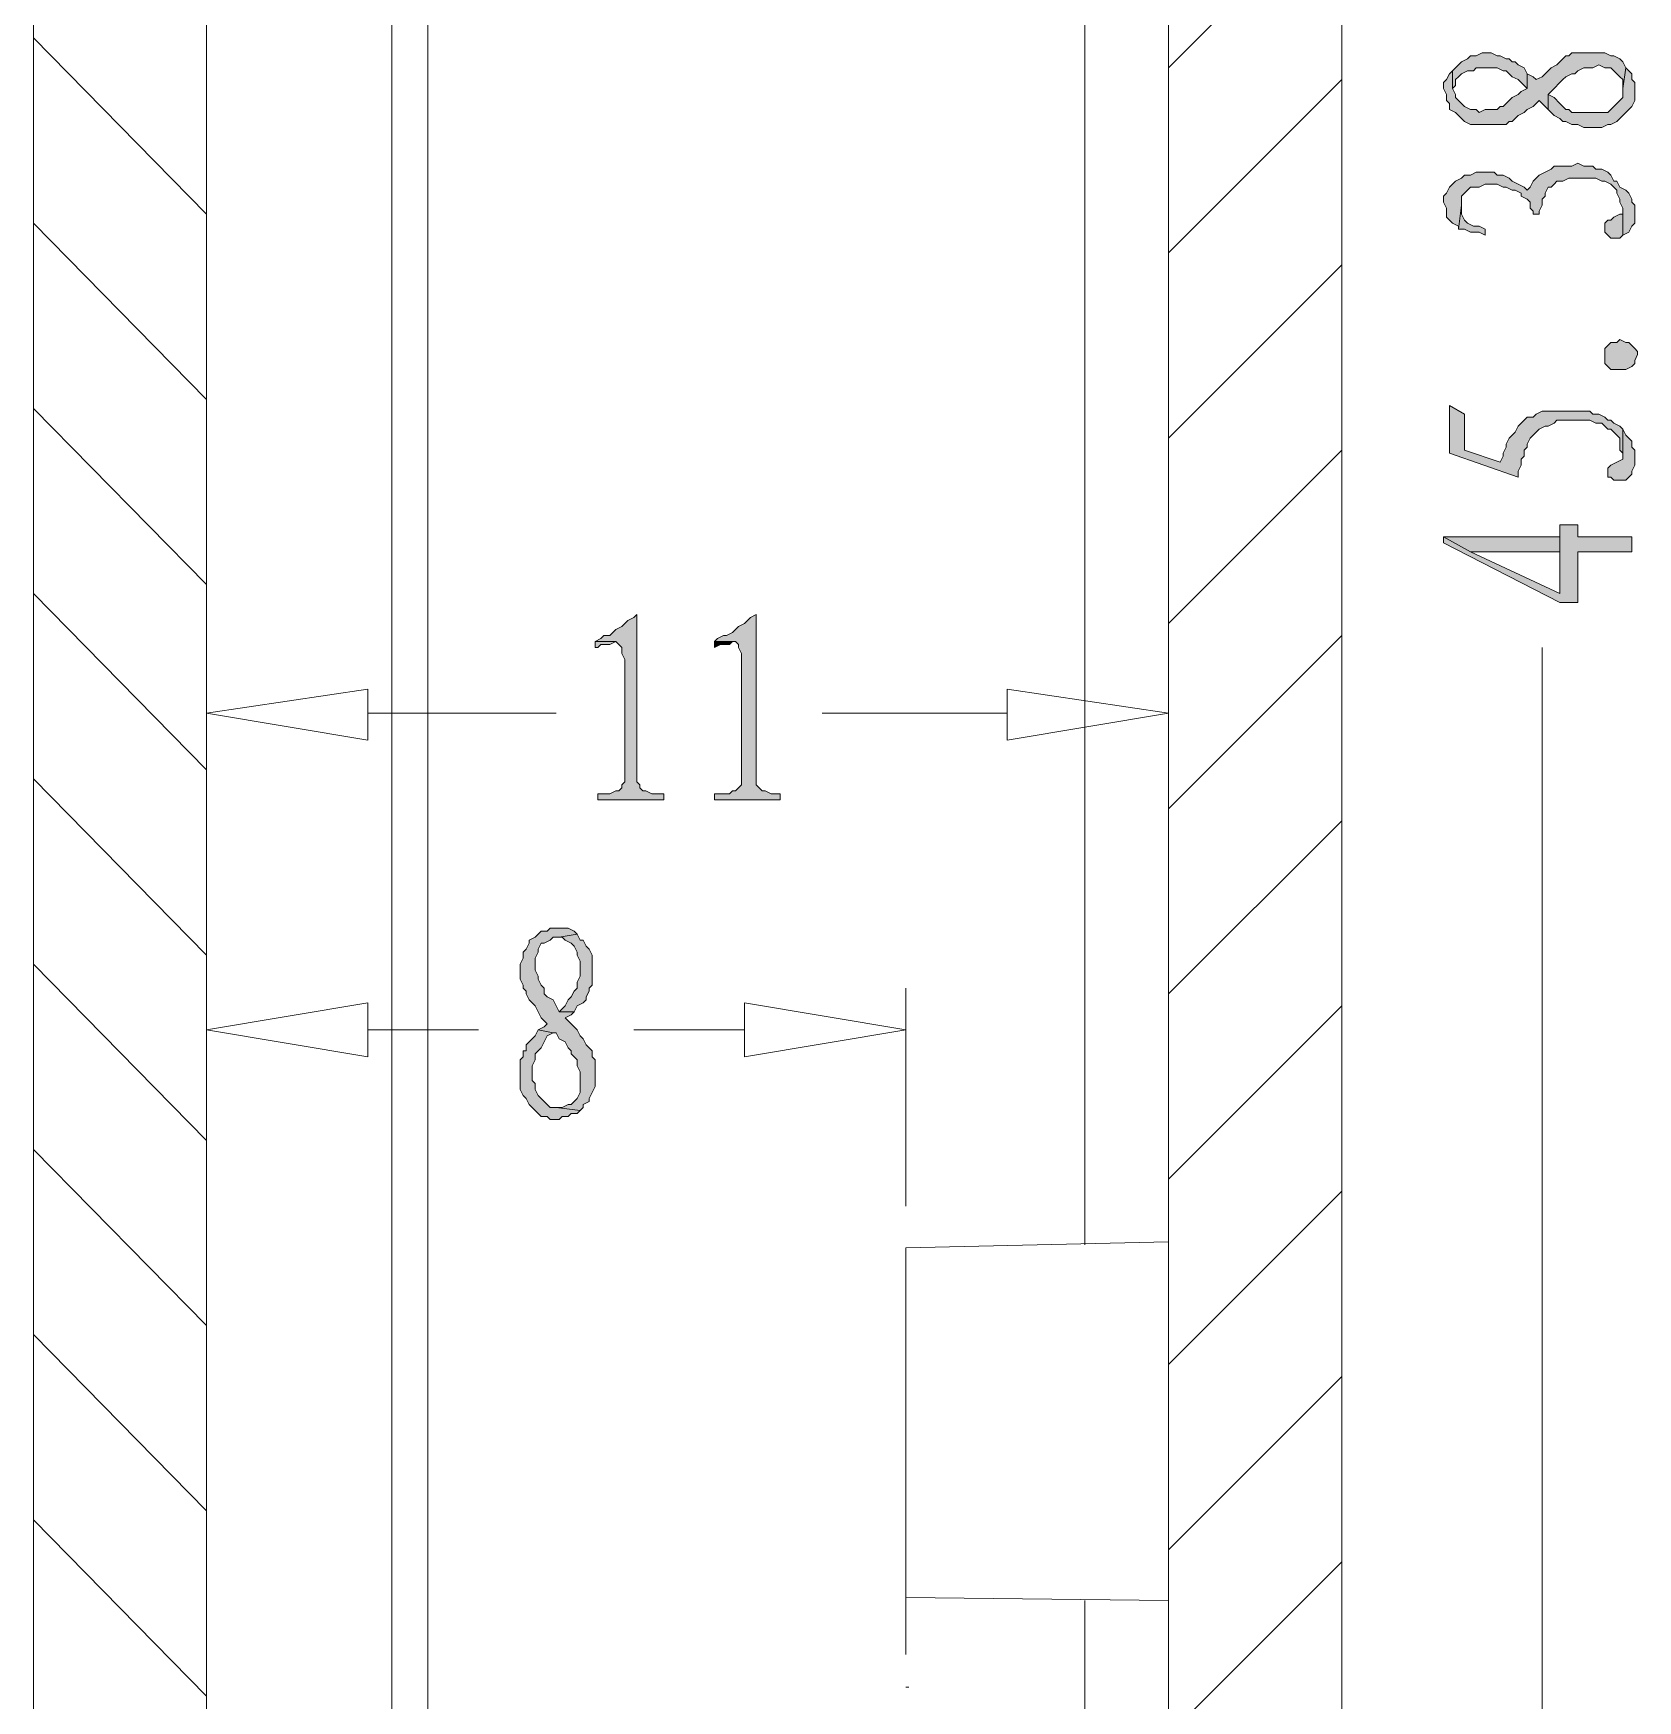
# Model space of a CAD drawing. Header units: millimetres. Extents: x 7 to 289, y 10 to 206.
# Drawn here: x 24.25 to 46.98, y 124.77 to 148.39 of the extents above; entities that cross this region are included whole.
import ezdxf

# ---------------------------------------------------------------- set-up
doc = ezdxf.new("R2010")
doc.units = ezdxf.units.MM

msp = doc.modelspace()

# ---------------------------------------------------------------- hatches: boundary and pattern name
at = {"true_color": 0xdda500}
h = msp.add_hatch(color=42, dxfattribs=at)
h.dxf.hatch_style = 2
h.paths.add_polyline_path([(44.230572, 147.608219), (44.272906, 147.523553), (44.272906, 147.481219), (44.272906, 147.438886), (44.315239, 147.396553), (44.315239, 147.311886), (44.399906, 147.269553), (44.442239, 147.227219), (44.484572, 147.184886), (44.526906, 147.142553), (44.611572, 147.100219), (44.653906, 147.100219), (44.738572, 147.100219), (44.823239, 147.100219), (44.865572, 147.100219), (44.950239, 147.100219), (45.034906, 147.100219), (45.119572, 147.100219), (45.161906, 147.142553), (45.204239, 147.142553), (45.246572, 147.184886), (45.288906, 147.227219), (45.373572, 147.269553), (45.415906, 147.311886), (45.500572, 147.354219), (45.585239, 147.438886), (45.627572, 147.396553), (45.712239, 147.311886), (45.712239, 147.523553), (45.754572, 147.565886), (45.796906, 147.608219), (45.881572, 147.692886), (45.923906, 147.735219), (45.966239, 147.777553), (46.050906, 147.819886), (46.093239, 147.819886), (46.135572, 147.862219), (46.220239, 147.904553), (46.262572, 147.904553), (46.347239, 147.904553), (46.431906, 147.946886), (46.516572, 147.904553), (46.601239, 147.904553), (46.643572, 147.862219), (46.685906, 147.819886), (46.728239, 147.777553), (46.770572, 147.735219), (46.770572, 147.650553), (46.770572, 147.608219), (46.812906, 147.904553), (46.770572, 147.989219), (46.728239, 148.031553), (46.643572, 148.073886), (46.601239, 148.073886), (46.516572, 148.116219), (46.431906, 148.116219), (46.347239, 148.116219), (46.304906, 148.116219), (46.220239, 148.116219), (46.135572, 148.116219), (46.050906, 148.116219), (46.008572, 148.073886), (45.966239, 148.073886), (45.923906, 148.031553), (45.881572, 147.989219), (45.839239, 147.946886), (45.754572, 147.904553), (45.712239, 147.862219), (45.627572, 147.777553), (45.542906, 147.735219), (45.500572, 147.777553), (45.415906, 147.819886), (45.415906, 147.608219), (45.331239, 147.565886), (45.288906, 147.523553), (45.204239, 147.481219), (45.161906, 147.438886), (45.119572, 147.396553), (45.077239, 147.354219), (45.034906, 147.354219), (44.992572, 147.311886), (44.907906, 147.311886), (44.823239, 147.311886), (44.738572, 147.269553), (44.696239, 147.311886), (44.611572, 147.311886), (44.526906, 147.354219), (44.484572, 147.396553), (44.442239, 147.438886), (44.399906, 147.481219), (44.399906, 147.523553), (44.357572, 147.608219), (44.357572, 147.862219), (44.315239, 147.819886), (44.272906, 147.735219), (44.230572, 147.692886)])
h = msp.add_hatch(color=42, dxfattribs=at)
h.dxf.hatch_style = 2
h.paths.add_polyline_path([(44.357572, 147.862219), (44.357572, 147.608219), (44.399906, 147.650553), (44.399906, 147.735219), (44.442239, 147.777553), (44.484572, 147.819886), (44.569239, 147.862219), (44.653906, 147.862219), (44.696239, 147.904553), (44.780906, 147.904553), (44.823239, 147.904553), (44.907906, 147.904553), (44.992572, 147.904553), (45.077239, 147.862219), (45.119572, 147.862219), (45.161906, 147.819886), (45.204239, 147.777553), (45.288906, 147.735219), (45.331239, 147.692886), (45.415906, 147.608219), (45.415906, 147.819886), (45.373572, 147.904553), (45.288906, 147.946886), (45.246572, 147.989219), (45.204239, 147.989219), (45.161906, 148.031553), (45.119572, 148.031553), (45.034906, 148.073886), (44.992572, 148.073886), (44.907906, 148.116219), (44.823239, 148.116219), (44.780906, 148.116219), (44.696239, 148.073886), (44.611572, 148.073886), (44.569239, 148.031553), (44.484572, 147.989219), (44.442239, 147.946886), (44.399906, 147.904553)])
h = msp.add_hatch(color=42, dxfattribs=at)
h.dxf.hatch_style = 2
h.paths.add_polyline_path([(45.712239, 147.311886), (45.754572, 147.269553), (45.796906, 147.227219), (45.881572, 147.184886), (45.923906, 147.142553), (45.966239, 147.142553), (46.050906, 147.100219), (46.135572, 147.100219), (46.220239, 147.057886), (46.262572, 147.057886), (46.347239, 147.057886), (46.389572, 147.057886), (46.474239, 147.057886), (46.558906, 147.100219), (46.601239, 147.100219), (46.685906, 147.142553), (46.728239, 147.184886), (46.770572, 147.227219), (46.812906, 147.269553), (46.855239, 147.311886), (46.897572, 147.354219), (46.939906, 147.438886), (46.939906, 147.481219), (46.939906, 147.565886), (46.939906, 147.608219), (46.939906, 147.692886), (46.897572, 147.735219), (46.897572, 147.819886), (46.855239, 147.862219), (46.812906, 147.904553), (46.770572, 147.608219), (46.770572, 147.565886), (46.770572, 147.481219), (46.728239, 147.438886), (46.685906, 147.396553), (46.643572, 147.354219), (46.601239, 147.311886), (46.558906, 147.269553), (46.474239, 147.269553), (46.389572, 147.269553), (46.304906, 147.269553), (46.262572, 147.269553), (46.177906, 147.269553), (46.093239, 147.269553), (46.050906, 147.269553), (46.008572, 147.311886), (45.966239, 147.311886), (45.923906, 147.354219), (45.881572, 147.396553), (45.796906, 147.481219), (45.712239, 147.523553)])
h = msp.add_hatch(color=42, dxfattribs=at)
h.dxf.hatch_style = 2
h.paths.add_polyline_path([(44.230572, 145.999553), (44.272906, 145.914886), (44.272906, 145.872553), (44.272906, 145.787886), (44.315239, 145.745553), (44.357572, 145.703219), (44.442239, 145.660886), (44.442239, 145.618553), (44.484572, 145.957219), (44.484572, 145.999553), (44.484572, 146.084219), (44.526906, 146.126553), (44.569239, 146.168886), (44.611572, 146.211219), (44.696239, 146.211219), (44.738572, 146.211219), (44.823239, 146.253553), (44.907906, 146.253553), (44.992572, 146.253553), (45.077239, 146.211219), (45.119572, 146.211219), (45.204239, 146.168886), (45.246572, 146.168886), (45.331239, 146.126553), (45.331239, 146.084219), (45.415906, 146.041886), (45.458239, 145.999553), (45.458239, 145.914886), (45.500572, 145.872553), (45.500572, 145.830219), (45.585239, 145.830219), (45.585239, 145.872553), (45.627572, 145.957219), (45.627572, 146.041886), (45.669906, 146.084219), (45.669906, 146.126553), (45.712239, 146.211219), (45.754572, 146.211219), (45.796906, 146.253553), (45.839239, 146.295886), (45.923906, 146.295886), (46.008572, 146.338219), (46.093239, 146.338219), (46.177906, 146.338219), (46.220239, 146.338219), (46.304906, 146.338219), (46.389572, 146.338219), (46.474239, 146.295886), (46.516572, 146.295886), (46.601239, 146.253553), (46.643572, 146.211219), (46.685906, 146.168886), (46.685906, 146.126553), (46.728239, 146.041886), (46.728239, 145.999553), (46.770572, 145.914886), (46.770572, 145.830219), (46.770572, 145.533886), (46.855239, 145.576219), (46.897572, 145.660886), (46.939906, 145.703219), (46.939906, 145.787886), (46.939906, 145.830219), (46.939906, 145.872553), (46.939906, 145.957219), (46.897572, 145.999553), (46.897572, 146.041886), (46.855239, 146.126553), (46.812906, 146.168886), (46.728239, 146.211219), (46.685906, 146.295886), (46.643572, 146.295886), (46.601239, 146.380553), (46.558906, 146.422886), (46.474239, 146.465219), (46.389572, 146.465219), (46.347239, 146.507553), (46.262572, 146.507553), (46.220239, 146.507553), (46.135572, 146.549886), (46.050906, 146.507553), (45.966239, 146.507553), (45.881572, 146.507553), (45.796906, 146.507553), (45.754572, 146.465219), (45.669906, 146.422886), (45.585239, 146.380553), (45.542906, 146.338219), (45.500572, 146.295886), (45.458239, 146.211219), (45.415906, 146.168886), (45.373572, 146.211219), (45.288906, 146.253553), (45.204239, 146.295886), (45.161906, 146.338219), (45.077239, 146.380553), (44.992572, 146.380553), (44.950239, 146.422886), (44.865572, 146.422886), (44.823239, 146.422886), (44.780906, 146.422886), (44.696239, 146.422886), (44.611572, 146.380553), (44.526906, 146.380553), (44.484572, 146.338219), (44.399906, 146.295886), (44.357572, 146.253553), (44.315239, 146.211219), (44.272906, 146.126553), (44.230572, 146.084219), (44.230572, 146.041886)])
h = msp.add_hatch(color=42, dxfattribs=at)
h.dxf.hatch_style = 2
h.paths.add_polyline_path([(44.442239, 145.618553), (44.526906, 145.618553), (44.611572, 145.576219), (44.653906, 145.576219), (44.738572, 145.576219), (44.823239, 145.533886), (44.823239, 145.618553), (44.738572, 145.660886), (44.653906, 145.660886), (44.569239, 145.703219), (44.526906, 145.745553), (44.484572, 145.830219), (44.484572, 145.872553), (44.484572, 145.957219)])
h = msp.add_hatch(color=42, dxfattribs=at)
h.dxf.hatch_style = 2
h.paths.add_polyline_path([(46.516572, 145.618553), (46.516572, 145.576219), (46.558906, 145.533886), (46.601239, 145.491553), (46.685906, 145.491553), (46.728239, 145.491553), (46.770572, 145.533886), (46.770572, 145.830219), (46.728239, 145.830219), (46.643572, 145.787886), (46.601239, 145.745553), (46.558906, 145.745553), (46.516572, 145.703219)])
h = msp.add_hatch(color=42, dxfattribs=at)
h.dxf.hatch_style = 2
h.paths.add_polyline_path([(46.939906, 143.925219), (46.982239, 143.882886), (46.982239, 143.840553), (46.939906, 143.755886), (46.939906, 143.713553), (46.897572, 143.671219), (46.812906, 143.628886), (46.770572, 143.628886), (46.685906, 143.628886), (46.601239, 143.628886), (46.558906, 143.671219), (46.516572, 143.713553), (46.516572, 143.755886), (46.516572, 143.798219), (46.516572, 143.882886), (46.516572, 143.925219), (46.558906, 143.967553), (46.601239, 144.009886), (46.685906, 144.009886), (46.728239, 144.052219), (46.812906, 144.009886), (46.855239, 144.009886), (46.897572, 143.967553)])
h = msp.add_hatch(color=42, dxfattribs=at)
h.dxf.hatch_style = 2
h.paths.add_polyline_path([(44.315239, 143.120886), (44.315239, 142.443553), (45.288906, 142.104886), (45.288906, 142.189553), (45.331239, 142.274219), (45.331239, 142.358886), (45.373572, 142.401219), (45.373572, 142.485886), (45.415906, 142.528219), (45.415906, 142.570553), (45.458239, 142.655219), (45.500572, 142.697553), (45.542906, 142.739886), (45.585239, 142.782219), (45.669906, 142.824553), (45.712239, 142.824553), (45.796906, 142.866886), (45.839239, 142.909219), (45.923906, 142.909219), (46.008572, 142.909219), (46.093239, 142.909219), (46.135572, 142.909219), (46.220239, 142.909219), (46.304906, 142.909219), (46.389572, 142.866886), (46.474239, 142.866886), (46.516572, 142.824553), (46.558906, 142.782219), (46.601239, 142.782219), (46.643572, 142.739886), (46.685906, 142.697553), (46.728239, 142.655219), (46.728239, 142.570553), (46.728239, 142.485886), (46.770572, 142.443553), (46.770572, 142.358886), (46.770572, 142.782219), (46.728239, 142.824553), (46.643572, 142.866886), (46.601239, 142.909219), (46.558906, 142.909219), (46.516572, 142.951553), (46.431906, 142.993886), (46.347239, 142.993886), (46.304906, 143.036219), (46.220239, 143.036219), (46.135572, 143.036219), (46.050906, 143.036219), (45.966239, 143.036219), (45.881572, 143.036219), (45.796906, 143.036219), (45.712239, 143.036219), (45.627572, 143.036219), (45.542906, 142.993886), (45.500572, 142.951553), (45.415906, 142.951553), (45.373572, 142.909219), (45.331239, 142.866886), (45.288906, 142.824553), (45.246572, 142.739886), (45.204239, 142.697553), (45.161906, 142.655219), (45.119572, 142.570553), (45.119572, 142.528219), (45.077239, 142.443553), (45.077239, 142.401219), (45.034906, 142.316553), (44.526906, 142.485886), (44.526906, 142.993886)])
h = msp.add_hatch(color=42, dxfattribs=at)
h.dxf.hatch_style = 2
h.paths.add_polyline_path([(46.558906, 142.189553), (46.558906, 142.104886), (46.601239, 142.104886), (46.643572, 142.062553), (46.728239, 142.062553), (46.812906, 142.062553), (46.855239, 142.104886), (46.897572, 142.147219), (46.897572, 142.189553), (46.939906, 142.274219), (46.939906, 142.358886), (46.939906, 142.443553), (46.939906, 142.485886), (46.897572, 142.528219), (46.897572, 142.612886), (46.855239, 142.655219), (46.812906, 142.697553), (46.770572, 142.782219), (46.770572, 142.358886), (46.685906, 142.316553), (46.601239, 142.274219), (46.558906, 142.231886)])
h = msp.add_hatch(color=42, dxfattribs=at)
h.dxf.hatch_style = 2
h.paths.add_polyline_path([(44.230572, 141.258219), (44.230572, 141.173553), (45.881572, 140.326886), (46.135572, 140.326886), (46.135572, 141.046553), (46.897572, 141.046553), (46.897572, 141.258219), (46.135572, 141.258219), (46.135572, 141.427553), (45.881572, 141.427553), (45.881572, 141.258219), (45.881572, 140.453886), (44.611572, 141.046553)])
h = msp.add_hatch(color=42, dxfattribs=at)
h.dxf.hatch_style = 2
h.paths.add_polyline_path([(44.230572, 141.258219), (44.611572, 141.046553), (45.881572, 141.046553), (45.881572, 140.453886), (45.881572, 141.258219)])
h = msp.add_hatch(color=42, dxfattribs=at)
h.dxf.hatch_style = 2
h.paths.add_polyline_path([(32.800678, 140.157553), (32.758345, 140.115219), (32.673678, 140.072886), (32.631345, 140.030553), (32.589011, 139.988219), (32.504345, 139.945886), (32.462011, 139.903553), (32.419678, 139.861219), (32.335011, 139.861219), (32.292678, 139.818886), (32.208011, 139.776553), (32.504345, 139.776553), (32.546678, 139.734219), (32.589011, 139.691886), (32.589011, 139.607219), (32.631345, 139.522553), (32.631345, 137.786886), (32.589011, 137.744553), (32.589011, 137.702219), (32.546678, 137.659886), (32.504345, 137.659886), (32.419678, 137.617553), (32.335011, 137.617553), (32.250345, 137.617553), (32.250345, 137.532886), (33.181678, 137.532886), (33.181678, 137.617553), (33.097011, 137.617553), (33.012345, 137.617553), (32.927678, 137.659886), (32.885345, 137.659886), (32.843011, 137.702219), (32.843011, 137.744553), (32.800678, 137.786886)])
h = msp.add_hatch(color=42, dxfattribs=at)
h.dxf.hatch_style = 2
h.paths.add_polyline_path([(34.494011, 140.157553), (34.409345, 140.115219), (34.367011, 140.072886), (34.324678, 140.030553), (34.240011, 139.988219), (34.197678, 139.945886), (34.155345, 139.903553), (34.070678, 139.861219), (34.028345, 139.861219), (33.943678, 139.818886), (33.901345, 139.776553), (34.155345, 139.776553), (34.197678, 139.776553), (34.240011, 139.734219), (34.240011, 139.691886), (34.282345, 139.607219), (34.282345, 139.522553), (34.282345, 137.786886), (34.282345, 137.744553), (34.240011, 137.702219), (34.197678, 137.659886), (34.155345, 137.659886), (34.113011, 137.617553), (34.028345, 137.617553), (33.901345, 137.617553), (33.901345, 137.532886), (34.832678, 137.532886), (34.832678, 137.617553), (34.748011, 137.617553), (34.705678, 137.617553), (34.621011, 137.659886), (34.578678, 137.659886), (34.536345, 137.702219), (34.494011, 137.744553), (34.494011, 137.786886)])
h = msp.add_hatch(color=42, dxfattribs=at)
h.dxf.hatch_style = 2
h.paths.add_polyline_path([(32.208011, 139.776553), (32.208011, 139.691886), (32.250345, 139.691886), (32.292678, 139.734219), (32.377345, 139.734219), (32.419678, 139.734219), (32.504345, 139.776553)])
h = msp.add_hatch(color=42, dxfattribs=at)
h.dxf.hatch_style = 2
h.paths.add_polyline_path([(33.901345, 139.776553), (33.901345, 139.691886), (33.986011, 139.734219), (34.028345, 139.734219), (34.113011, 139.734219), (34.155345, 139.776553)])
h = msp.add_hatch(color=42, dxfattribs=at)
h.dxf.hatch_style = 2
h.paths.add_polyline_path([(31.700011, 135.712553), (31.615345, 135.712553), (31.573011, 135.712553), (31.530678, 135.670219), (31.446011, 135.670219), (31.403678, 135.627886), (31.361345, 135.585553), (31.276678, 135.543219), (31.276678, 135.500886), (31.234345, 135.416219), (31.192011, 135.373886), (31.192011, 135.289219), (31.149678, 135.204553), (31.149678, 135.162219), (31.149678, 135.077553), (31.149678, 134.992886), (31.192011, 134.908219), (31.192011, 134.865886), (31.234345, 134.823553), (31.234345, 134.781219), (31.276678, 134.696553), (31.319011, 134.654219), (31.361345, 134.611886), (31.403678, 134.527219), (31.446011, 134.442553), (31.530678, 134.357886), (31.488345, 134.315553), (31.403678, 134.273219), (31.615345, 134.230886), (31.657678, 134.230886), (31.700011, 134.146219), (31.784678, 134.103886), (31.827011, 134.019219), (31.869345, 133.976886), (31.869345, 133.934553), (31.911678, 133.892219), (31.954011, 133.849886), (31.954011, 133.765219), (31.996345, 133.680553), (31.996345, 133.595886), (31.996345, 133.553553), (31.996345, 133.468886), (31.996345, 133.384219), (31.954011, 133.299553), (31.911678, 133.257219), (31.869345, 133.214886), (31.827011, 133.214886), (31.742345, 133.172553), (31.657678, 133.172553), (31.996345, 133.130219), (32.038678, 133.172553), (32.038678, 133.214886), (32.123345, 133.257219), (32.123345, 133.299553), (32.165678, 133.384219), (32.208011, 133.468886), (32.208011, 133.511219), (32.208011, 133.595886), (32.208011, 133.680553), (32.208011, 133.765219), (32.208011, 133.849886), (32.165678, 133.892219), (32.165678, 133.976886), (32.123345, 134.019219), (32.081011, 134.061553), (32.038678, 134.146219), (31.996345, 134.188553), (31.954011, 134.273219), (31.869345, 134.357886), (31.784678, 134.442553), (31.869345, 134.484886), (31.911678, 134.527219), (31.700011, 134.527219), (31.657678, 134.611886), (31.615345, 134.696553), (31.530678, 134.738886), (31.488345, 134.781219), (31.488345, 134.865886), (31.446011, 134.908219), (31.403678, 134.992886), (31.403678, 135.035219), (31.361345, 135.119886), (31.361345, 135.204553), (31.361345, 135.289219), (31.403678, 135.373886), (31.403678, 135.416219), (31.446011, 135.500886), (31.488345, 135.500886), (31.573011, 135.543219), (31.615345, 135.585553), (31.700011, 135.585553), (31.954011, 135.627886), (31.911678, 135.670219), (31.827011, 135.712553), (31.784678, 135.712553), (31.742345, 135.712553)])
h = msp.add_hatch(color=42, dxfattribs=at)
h.dxf.hatch_style = 2
h.paths.add_polyline_path([(31.954011, 135.627886), (31.700011, 135.585553), (31.742345, 135.585553), (31.784678, 135.543219), (31.869345, 135.500886), (31.911678, 135.458553), (31.954011, 135.373886), (31.954011, 135.331553), (31.996345, 135.246886), (31.996345, 135.162219), (31.996345, 135.119886), (31.996345, 135.035219), (31.954011, 134.950553), (31.954011, 134.908219), (31.954011, 134.865886), (31.911678, 134.823553), (31.869345, 134.738886), (31.827011, 134.696553), (31.784678, 134.611886), (31.700011, 134.527219), (31.911678, 134.527219), (31.954011, 134.611886), (32.038678, 134.654219), (32.081011, 134.696553), (32.081011, 134.738886), (32.123345, 134.823553), (32.123345, 134.865886), (32.165678, 134.908219), (32.165678, 134.992886), (32.165678, 135.077553), (32.165678, 135.162219), (32.165678, 135.204553), (32.165678, 135.246886), (32.165678, 135.331553), (32.123345, 135.416219), (32.081011, 135.458553), (32.038678, 135.543219), (31.996345, 135.543219)])
h = msp.add_hatch(color=42, dxfattribs=at)
h.dxf.hatch_style = 2
h.paths.add_polyline_path([(31.403678, 134.273219), (31.361345, 134.188553), (31.319011, 134.146219), (31.276678, 134.103886), (31.234345, 134.061553), (31.234345, 133.976886), (31.192011, 133.976886), (31.192011, 133.892219), (31.149678, 133.849886), (31.149678, 133.765219), (31.149678, 133.680553), (31.149678, 133.595886), (31.149678, 133.553553), (31.149678, 133.511219), (31.149678, 133.426553), (31.192011, 133.341886), (31.234345, 133.299553), (31.276678, 133.214886), (31.319011, 133.172553), (31.361345, 133.130219), (31.403678, 133.087886), (31.446011, 133.045553), (31.530678, 133.045553), (31.573011, 133.003219), (31.657678, 133.003219), (31.700011, 133.003219), (31.742345, 133.045553), (31.827011, 133.045553), (31.869345, 133.087886), (31.954011, 133.087886), (31.996345, 133.130219), (31.657678, 133.172553), (31.615345, 133.172553), (31.573011, 133.172553), (31.530678, 133.214886), (31.488345, 133.257219), (31.403678, 133.341886), (31.361345, 133.426553), (31.361345, 133.511219), (31.319011, 133.553553), (31.319011, 133.638219), (31.319011, 133.680553), (31.319011, 133.765219), (31.361345, 133.849886), (31.361345, 133.892219), (31.361345, 133.934553), (31.403678, 133.976886), (31.446011, 134.019219), (31.488345, 134.103886), (31.530678, 134.188553), (31.615345, 134.230886)])

# ---------------------------------------------------------------- linework, layer by layer
at = {"color": 7, "lineweight": 0}
for points in [[(27.424345, 175.717553), (24.884345, 175.717553), (24.799678, 175.717553), (24.757345, 175.717553), (24.672678, 175.717553), (24.630345, 175.675219), (24.588011, 175.675219), (24.545678, 175.632886), (24.461011, 175.590553), (24.418678, 175.548219), (24.376345, 175.505886), (24.334011, 175.463553), (24.334011, 175.421219), (24.291678, 175.336553), (24.291678, 175.294219), (24.249345, 175.251886), (24.249345, 175.167219), (24.249345, 175.124886), (24.249345, 113.233553)], [(24.249345, 175.124886), (24.249345, 113.233553)], [(39.277572, 174.616886), (27.974678, 175.124886), (27.974678, 172.627219), (39.150572, 172.161553), (39.277572, 172.119219), (39.404572, 172.119219), (39.489239, 172.076886), (39.616239, 172.034553), (39.700906, 171.992219), (39.827906, 171.907553), (39.912572, 171.865219), (39.997239, 171.780553), (40.081906, 171.695886), (40.124239, 171.568886), (40.208906, 171.484219), (40.251239, 171.357219), (40.293572, 171.272553), (40.293572, 171.145553), (40.335906, 171.018553), (40.335906, 170.891553), (40.335906, 117.466886)], [(29.329345, 117.001219), (26.704678, 117.128219), (26.704678, 171.230219), (29.329345, 171.357219), (29.541011, 171.399553), (29.668011, 171.484219), (29.795011, 171.653553), (29.837345, 171.822886), (29.837345, 171.949886)], [(26.704678, 171.230219), (26.704678, 117.128219)], [(27.974678, 113.233553), (39.277572, 113.741553), (39.616239, 113.783886), (39.954906, 113.826219), (40.293572, 113.953219), (40.632239, 114.080219), (40.928572, 114.207219), (41.224906, 114.418886), (41.521239, 114.630553), (41.775239, 114.884553), (42.029239, 115.138553), (42.198572, 115.434886), (42.410239, 115.731219), (42.537239, 116.069886), (42.664239, 116.408553), (42.748906, 116.747219), (42.791239, 117.085886), (42.791239, 117.466886), (42.791239, 170.891553)], [(40.335906, 170.891553), (40.335906, 117.466886)], [(42.791239, 170.891553), (42.791239, 117.466886)], [(29.329345, 164.880219), (29.329345, 117.001219)], [(29.837345, 164.880219), (29.837345, 116.408553)], [(39.150572, 131.225219), (39.150572, 162.467219)], [(40.335906, 131.267553), (36.610572, 131.182886)], [(36.610572, 126.229886), (36.610572, 131.182886)], [(40.335906, 126.187553), (36.610572, 126.229886)], [(39.150572, 118.059553), (39.150572, 126.187553)]]:
    msp.add_lwpolyline(points, dxfattribs=at)
at = {"color": 40, "lineweight": 0, "true_color": 0xffbf00}
for points in [[(42.791239, 150.359886), (40.335906, 147.904553)], [(26.704678, 145.830219), (24.249345, 148.327886)], [(42.791239, 147.735219), (40.335906, 145.279886)], [(26.704678, 143.205553), (24.249345, 145.703219)], [(42.791239, 145.110553), (40.335906, 142.655219)], [(26.704678, 140.580886), (24.249345, 143.078553)], [(42.791239, 142.485886), (40.335906, 140.030553)], [(26.704678, 137.956219), (24.249345, 140.453886)], [(42.791239, 139.861219), (40.335906, 137.405886)], [(26.704678, 135.331553), (24.249345, 137.829219)], [(42.791239, 137.236553), (40.335906, 134.781219)], [(26.704678, 132.706886), (24.249345, 135.204553)], [(42.791239, 134.611886), (40.335906, 132.156553)], [(26.704678, 130.082219), (24.249345, 132.579886)], [(42.791239, 131.987219), (40.335906, 129.531886)], [(26.704678, 127.457553), (24.249345, 129.955219)], [(42.791239, 129.362553), (40.335906, 126.907219)], [(26.704678, 124.832886), (24.249345, 127.330553)], [(42.791239, 126.737886), (40.335906, 124.282553)]]:
    msp.add_lwpolyline(points, dxfattribs=at)
at = {"color": 42, "lineweight": 0, "true_color": 0xdda500}
for points in [[(44.230572, 147.608219), (44.272906, 147.523553), (44.272906, 147.481219), (44.272906, 147.438886), (44.315239, 147.396553), (44.315239, 147.311886), (44.399906, 147.269553), (44.442239, 147.227219), (44.484572, 147.184886), (44.526906, 147.142553), (44.611572, 147.100219), (44.653906, 147.100219), (44.738572, 147.100219), (44.823239, 147.100219), (44.865572, 147.100219), (44.950239, 147.100219), (45.034906, 147.100219), (45.119572, 147.100219), (45.161906, 147.142553), (45.204239, 147.142553), (45.246572, 147.184886), (45.288906, 147.227219), (45.373572, 147.269553), (45.415906, 147.311886), (45.500572, 147.354219), (45.585239, 147.438886), (45.627572, 147.396553), (45.712239, 147.311886), (45.712239, 147.523553), (45.754572, 147.565886), (45.796906, 147.608219), (45.881572, 147.692886), (45.923906, 147.735219), (45.966239, 147.777553), (46.050906, 147.819886), (46.093239, 147.819886), (46.135572, 147.862219), (46.220239, 147.904553), (46.262572, 147.904553), (46.347239, 147.904553), (46.431906, 147.946886), (46.516572, 147.904553), (46.601239, 147.904553), (46.643572, 147.862219), (46.685906, 147.819886), (46.728239, 147.777553), (46.770572, 147.735219), (46.770572, 147.650553), (46.770572, 147.608219), (46.812906, 147.904553), (46.770572, 147.989219), (46.728239, 148.031553), (46.643572, 148.073886), (46.601239, 148.073886), (46.516572, 148.116219), (46.431906, 148.116219), (46.347239, 148.116219), (46.304906, 148.116219), (46.220239, 148.116219), (46.135572, 148.116219), (46.050906, 148.116219), (46.008572, 148.073886), (45.966239, 148.073886), (45.923906, 148.031553), (45.881572, 147.989219), (45.839239, 147.946886), (45.754572, 147.904553), (45.712239, 147.862219), (45.627572, 147.777553), (45.542906, 147.735219), (45.500572, 147.777553), (45.415906, 147.819886), (45.415906, 147.608219), (45.331239, 147.565886), (45.288906, 147.523553), (45.204239, 147.481219), (45.161906, 147.438886), (45.119572, 147.396553), (45.077239, 147.354219), (45.034906, 147.354219), (44.992572, 147.311886), (44.907906, 147.311886), (44.823239, 147.311886), (44.738572, 147.269553), (44.696239, 147.311886), (44.611572, 147.311886), (44.526906, 147.354219), (44.484572, 147.396553), (44.442239, 147.438886), (44.399906, 147.481219), (44.399906, 147.523553), (44.357572, 147.608219), (44.357572, 147.862219), (44.315239, 147.819886), (44.272906, 147.735219), (44.230572, 147.692886)], [(44.357572, 147.862219), (44.357572, 147.608219), (44.399906, 147.650553), (44.399906, 147.735219), (44.442239, 147.777553), (44.484572, 147.819886), (44.569239, 147.862219), (44.653906, 147.862219), (44.696239, 147.904553), (44.780906, 147.904553), (44.823239, 147.904553), (44.907906, 147.904553), (44.992572, 147.904553), (45.077239, 147.862219), (45.119572, 147.862219), (45.161906, 147.819886), (45.204239, 147.777553), (45.288906, 147.735219), (45.331239, 147.692886), (45.415906, 147.608219), (45.415906, 147.819886), (45.373572, 147.904553), (45.288906, 147.946886), (45.246572, 147.989219), (45.204239, 147.989219), (45.161906, 148.031553), (45.119572, 148.031553), (45.034906, 148.073886), (44.992572, 148.073886), (44.907906, 148.116219), (44.823239, 148.116219), (44.780906, 148.116219), (44.696239, 148.073886), (44.611572, 148.073886), (44.569239, 148.031553), (44.484572, 147.989219), (44.442239, 147.946886), (44.399906, 147.904553)], [(45.712239, 147.311886), (45.754572, 147.269553), (45.796906, 147.227219), (45.881572, 147.184886), (45.923906, 147.142553), (45.966239, 147.142553), (46.050906, 147.100219), (46.135572, 147.100219), (46.220239, 147.057886), (46.262572, 147.057886), (46.347239, 147.057886), (46.389572, 147.057886), (46.474239, 147.057886), (46.558906, 147.100219), (46.601239, 147.100219), (46.685906, 147.142553), (46.728239, 147.184886), (46.770572, 147.227219), (46.812906, 147.269553), (46.855239, 147.311886), (46.897572, 147.354219), (46.939906, 147.438886), (46.939906, 147.481219), (46.939906, 147.565886), (46.939906, 147.608219), (46.939906, 147.692886), (46.897572, 147.735219), (46.897572, 147.819886), (46.855239, 147.862219), (46.812906, 147.904553), (46.770572, 147.608219), (46.770572, 147.565886), (46.770572, 147.481219), (46.728239, 147.438886), (46.685906, 147.396553), (46.643572, 147.354219), (46.601239, 147.311886), (46.558906, 147.269553), (46.474239, 147.269553), (46.389572, 147.269553), (46.304906, 147.269553), (46.262572, 147.269553), (46.177906, 147.269553), (46.093239, 147.269553), (46.050906, 147.269553), (46.008572, 147.311886), (45.966239, 147.311886), (45.923906, 147.354219), (45.881572, 147.396553), (45.796906, 147.481219), (45.712239, 147.523553)], [(44.230572, 145.999553), (44.272906, 145.914886), (44.272906, 145.872553), (44.272906, 145.787886), (44.315239, 145.745553), (44.357572, 145.703219), (44.442239, 145.660886), (44.442239, 145.618553), (44.484572, 145.957219), (44.484572, 145.999553), (44.484572, 146.084219), (44.526906, 146.126553), (44.569239, 146.168886), (44.611572, 146.211219), (44.696239, 146.211219), (44.738572, 146.211219), (44.823239, 146.253553), (44.907906, 146.253553), (44.992572, 146.253553), (45.077239, 146.211219), (45.119572, 146.211219), (45.204239, 146.168886), (45.246572, 146.168886), (45.331239, 146.126553), (45.331239, 146.084219), (45.415906, 146.041886), (45.458239, 145.999553), (45.458239, 145.914886), (45.500572, 145.872553), (45.500572, 145.830219), (45.585239, 145.830219), (45.585239, 145.872553), (45.627572, 145.957219), (45.627572, 146.041886), (45.669906, 146.084219), (45.669906, 146.126553), (45.712239, 146.211219), (45.754572, 146.211219), (45.796906, 146.253553), (45.839239, 146.295886), (45.923906, 146.295886), (46.008572, 146.338219), (46.093239, 146.338219), (46.177906, 146.338219), (46.220239, 146.338219), (46.304906, 146.338219), (46.389572, 146.338219), (46.474239, 146.295886), (46.516572, 146.295886), (46.601239, 146.253553), (46.643572, 146.211219), (46.685906, 146.168886), (46.685906, 146.126553), (46.728239, 146.041886), (46.728239, 145.999553), (46.770572, 145.914886), (46.770572, 145.830219), (46.770572, 145.533886), (46.855239, 145.576219), (46.897572, 145.660886), (46.939906, 145.703219), (46.939906, 145.787886), (46.939906, 145.830219), (46.939906, 145.872553), (46.939906, 145.957219), (46.897572, 145.999553), (46.897572, 146.041886), (46.855239, 146.126553), (46.812906, 146.168886), (46.728239, 146.211219), (46.685906, 146.295886), (46.643572, 146.295886), (46.601239, 146.380553), (46.558906, 146.422886), (46.474239, 146.465219), (46.389572, 146.465219), (46.347239, 146.507553), (46.262572, 146.507553), (46.220239, 146.507553), (46.135572, 146.549886), (46.050906, 146.507553), (45.966239, 146.507553), (45.881572, 146.507553), (45.796906, 146.507553), (45.754572, 146.465219), (45.669906, 146.422886), (45.585239, 146.380553), (45.542906, 146.338219), (45.500572, 146.295886), (45.458239, 146.211219), (45.415906, 146.168886), (45.373572, 146.211219), (45.288906, 146.253553), (45.204239, 146.295886), (45.161906, 146.338219), (45.077239, 146.380553), (44.992572, 146.380553), (44.950239, 146.422886), (44.865572, 146.422886), (44.823239, 146.422886), (44.780906, 146.422886), (44.696239, 146.422886), (44.611572, 146.380553), (44.526906, 146.380553), (44.484572, 146.338219), (44.399906, 146.295886), (44.357572, 146.253553), (44.315239, 146.211219), (44.272906, 146.126553), (44.230572, 146.084219), (44.230572, 146.041886)], [(44.442239, 145.618553), (44.526906, 145.618553), (44.611572, 145.576219), (44.653906, 145.576219), (44.738572, 145.576219), (44.823239, 145.533886), (44.823239, 145.618553), (44.738572, 145.660886), (44.653906, 145.660886), (44.569239, 145.703219), (44.526906, 145.745553), (44.484572, 145.830219), (44.484572, 145.872553), (44.484572, 145.957219)], [(46.516572, 145.618553), (46.516572, 145.576219), (46.558906, 145.533886), (46.601239, 145.491553), (46.685906, 145.491553), (46.728239, 145.491553), (46.770572, 145.533886), (46.770572, 145.830219), (46.728239, 145.830219), (46.643572, 145.787886), (46.601239, 145.745553), (46.558906, 145.745553), (46.516572, 145.703219)], [(46.939906, 143.925219), (46.982239, 143.882886), (46.982239, 143.840553), (46.939906, 143.755886), (46.939906, 143.713553), (46.897572, 143.671219), (46.812906, 143.628886), (46.770572, 143.628886), (46.685906, 143.628886), (46.601239, 143.628886), (46.558906, 143.671219), (46.516572, 143.713553), (46.516572, 143.755886), (46.516572, 143.798219), (46.516572, 143.882886), (46.516572, 143.925219), (46.558906, 143.967553), (46.601239, 144.009886), (46.685906, 144.009886), (46.728239, 144.052219), (46.812906, 144.009886), (46.855239, 144.009886), (46.897572, 143.967553)], [(44.315239, 143.120886), (44.315239, 142.443553), (45.288906, 142.104886), (45.288906, 142.189553), (45.331239, 142.274219), (45.331239, 142.358886), (45.373572, 142.401219), (45.373572, 142.485886), (45.415906, 142.528219), (45.415906, 142.570553), (45.458239, 142.655219), (45.500572, 142.697553), (45.542906, 142.739886), (45.585239, 142.782219), (45.669906, 142.824553), (45.712239, 142.824553), (45.796906, 142.866886), (45.839239, 142.909219), (45.923906, 142.909219), (46.008572, 142.909219), (46.093239, 142.909219), (46.135572, 142.909219), (46.220239, 142.909219), (46.304906, 142.909219), (46.389572, 142.866886), (46.474239, 142.866886), (46.516572, 142.824553), (46.558906, 142.782219), (46.601239, 142.782219), (46.643572, 142.739886), (46.685906, 142.697553), (46.728239, 142.655219), (46.728239, 142.570553), (46.728239, 142.485886), (46.770572, 142.443553), (46.770572, 142.358886), (46.770572, 142.782219), (46.728239, 142.824553), (46.643572, 142.866886), (46.601239, 142.909219), (46.558906, 142.909219), (46.516572, 142.951553), (46.431906, 142.993886), (46.347239, 142.993886), (46.304906, 143.036219), (46.220239, 143.036219), (46.135572, 143.036219), (46.050906, 143.036219), (45.966239, 143.036219), (45.881572, 143.036219), (45.796906, 143.036219), (45.712239, 143.036219), (45.627572, 143.036219), (45.542906, 142.993886), (45.500572, 142.951553), (45.415906, 142.951553), (45.373572, 142.909219), (45.331239, 142.866886), (45.288906, 142.824553), (45.246572, 142.739886), (45.204239, 142.697553), (45.161906, 142.655219), (45.119572, 142.570553), (45.119572, 142.528219), (45.077239, 142.443553), (45.077239, 142.401219), (45.034906, 142.316553), (44.526906, 142.485886), (44.526906, 142.993886)], [(46.558906, 142.189553), (46.558906, 142.104886), (46.601239, 142.104886), (46.643572, 142.062553), (46.728239, 142.062553), (46.812906, 142.062553), (46.855239, 142.104886), (46.897572, 142.147219), (46.897572, 142.189553), (46.939906, 142.274219), (46.939906, 142.358886), (46.939906, 142.443553), (46.939906, 142.485886), (46.897572, 142.528219), (46.897572, 142.612886), (46.855239, 142.655219), (46.812906, 142.697553), (46.770572, 142.782219), (46.770572, 142.358886), (46.685906, 142.316553), (46.601239, 142.274219), (46.558906, 142.231886)], [(44.230572, 141.258219), (44.230572, 141.173553), (45.881572, 140.326886), (46.135572, 140.326886), (46.135572, 141.046553), (46.897572, 141.046553), (46.897572, 141.258219), (46.135572, 141.258219), (46.135572, 141.427553), (45.881572, 141.427553), (45.881572, 141.258219), (45.881572, 140.453886), (44.611572, 141.046553)], [(44.230572, 141.258219), (44.611572, 141.046553), (45.881572, 141.046553), (45.881572, 140.453886), (45.881572, 141.258219)], [(32.800678, 140.157553), (32.758345, 140.115219), (32.673678, 140.072886), (32.631345, 140.030553), (32.589011, 139.988219), (32.504345, 139.945886), (32.462011, 139.903553), (32.419678, 139.861219), (32.335011, 139.861219), (32.292678, 139.818886), (32.208011, 139.776553), (32.504345, 139.776553), (32.546678, 139.734219), (32.589011, 139.691886), (32.589011, 139.607219), (32.631345, 139.522553), (32.631345, 137.786886), (32.589011, 137.744553), (32.589011, 137.702219), (32.546678, 137.659886), (32.504345, 137.659886), (32.419678, 137.617553), (32.335011, 137.617553), (32.250345, 137.617553), (32.250345, 137.532886), (33.181678, 137.532886), (33.181678, 137.617553), (33.097011, 137.617553), (33.012345, 137.617553), (32.927678, 137.659886), (32.885345, 137.659886), (32.843011, 137.702219), (32.843011, 137.744553), (32.800678, 137.786886)], [(34.494011, 140.157553), (34.409345, 140.115219), (34.367011, 140.072886), (34.324678, 140.030553), (34.240011, 139.988219), (34.197678, 139.945886), (34.155345, 139.903553), (34.070678, 139.861219), (34.028345, 139.861219), (33.943678, 139.818886), (33.901345, 139.776553), (34.155345, 139.776553), (34.197678, 139.776553), (34.240011, 139.734219), (34.240011, 139.691886), (34.282345, 139.607219), (34.282345, 139.522553), (34.282345, 137.786886), (34.282345, 137.744553), (34.240011, 137.702219), (34.197678, 137.659886), (34.155345, 137.659886), (34.113011, 137.617553), (34.028345, 137.617553), (33.901345, 137.617553), (33.901345, 137.532886), (34.832678, 137.532886), (34.832678, 137.617553), (34.748011, 137.617553), (34.705678, 137.617553), (34.621011, 137.659886), (34.578678, 137.659886), (34.536345, 137.702219), (34.494011, 137.744553), (34.494011, 137.786886)], [(32.208011, 139.776553), (32.208011, 139.691886), (32.250345, 139.691886), (32.292678, 139.734219), (32.377345, 139.734219), (32.419678, 139.734219), (32.504345, 139.776553)], [(33.901345, 139.776553), (33.901345, 139.691886), (33.986011, 139.734219), (34.028345, 139.734219), (34.113011, 139.734219), (34.155345, 139.776553)], [(31.700011, 135.712553), (31.615345, 135.712553), (31.573011, 135.712553), (31.530678, 135.670219), (31.446011, 135.670219), (31.403678, 135.627886), (31.361345, 135.585553), (31.276678, 135.543219), (31.276678, 135.500886), (31.234345, 135.416219), (31.192011, 135.373886), (31.192011, 135.289219), (31.149678, 135.204553), (31.149678, 135.162219), (31.149678, 135.077553), (31.149678, 134.992886), (31.192011, 134.908219), (31.192011, 134.865886), (31.234345, 134.823553), (31.234345, 134.781219), (31.276678, 134.696553), (31.319011, 134.654219), (31.361345, 134.611886), (31.403678, 134.527219), (31.446011, 134.442553), (31.530678, 134.357886), (31.488345, 134.315553), (31.403678, 134.273219), (31.615345, 134.230886), (31.657678, 134.230886), (31.700011, 134.146219), (31.784678, 134.103886), (31.827011, 134.019219), (31.869345, 133.976886), (31.869345, 133.934553), (31.911678, 133.892219), (31.954011, 133.849886), (31.954011, 133.765219), (31.996345, 133.680553), (31.996345, 133.595886), (31.996345, 133.553553), (31.996345, 133.468886), (31.996345, 133.384219), (31.954011, 133.299553), (31.911678, 133.257219), (31.869345, 133.214886), (31.827011, 133.214886), (31.742345, 133.172553), (31.657678, 133.172553), (31.996345, 133.130219), (32.038678, 133.172553), (32.038678, 133.214886), (32.123345, 133.257219), (32.123345, 133.299553), (32.165678, 133.384219), (32.208011, 133.468886), (32.208011, 133.511219), (32.208011, 133.595886), (32.208011, 133.680553), (32.208011, 133.765219), (32.208011, 133.849886), (32.165678, 133.892219), (32.165678, 133.976886), (32.123345, 134.019219), (32.081011, 134.061553), (32.038678, 134.146219), (31.996345, 134.188553), (31.954011, 134.273219), (31.869345, 134.357886), (31.784678, 134.442553), (31.869345, 134.484886), (31.911678, 134.527219), (31.700011, 134.527219), (31.657678, 134.611886), (31.615345, 134.696553), (31.530678, 134.738886), (31.488345, 134.781219), (31.488345, 134.865886), (31.446011, 134.908219), (31.403678, 134.992886), (31.403678, 135.035219), (31.361345, 135.119886), (31.361345, 135.204553), (31.361345, 135.289219), (31.403678, 135.373886), (31.403678, 135.416219), (31.446011, 135.500886), (31.488345, 135.500886), (31.573011, 135.543219), (31.615345, 135.585553), (31.700011, 135.585553), (31.954011, 135.627886), (31.911678, 135.670219), (31.827011, 135.712553), (31.784678, 135.712553), (31.742345, 135.712553)], [(31.954011, 135.627886), (31.700011, 135.585553), (31.742345, 135.585553), (31.784678, 135.543219), (31.869345, 135.500886), (31.911678, 135.458553), (31.954011, 135.373886), (31.954011, 135.331553), (31.996345, 135.246886), (31.996345, 135.162219), (31.996345, 135.119886), (31.996345, 135.035219), (31.954011, 134.950553), (31.954011, 134.908219), (31.954011, 134.865886), (31.911678, 134.823553), (31.869345, 134.738886), (31.827011, 134.696553), (31.784678, 134.611886), (31.700011, 134.527219), (31.911678, 134.527219), (31.954011, 134.611886), (32.038678, 134.654219), (32.081011, 134.696553), (32.081011, 134.738886), (32.123345, 134.823553), (32.123345, 134.865886), (32.165678, 134.908219), (32.165678, 134.992886), (32.165678, 135.077553), (32.165678, 135.162219), (32.165678, 135.204553), (32.165678, 135.246886), (32.165678, 135.331553), (32.123345, 135.416219), (32.081011, 135.458553), (32.038678, 135.543219), (31.996345, 135.543219)], [(31.403678, 134.273219), (31.361345, 134.188553), (31.319011, 134.146219), (31.276678, 134.103886), (31.234345, 134.061553), (31.234345, 133.976886), (31.192011, 133.976886), (31.192011, 133.892219), (31.149678, 133.849886), (31.149678, 133.765219), (31.149678, 133.680553), (31.149678, 133.595886), (31.149678, 133.553553), (31.149678, 133.511219), (31.149678, 133.426553), (31.192011, 133.341886), (31.234345, 133.299553), (31.276678, 133.214886), (31.319011, 133.172553), (31.361345, 133.130219), (31.403678, 133.087886), (31.446011, 133.045553), (31.530678, 133.045553), (31.573011, 133.003219), (31.657678, 133.003219), (31.700011, 133.003219), (31.742345, 133.045553), (31.827011, 133.045553), (31.869345, 133.087886), (31.954011, 133.087886), (31.996345, 133.130219), (31.657678, 133.172553), (31.615345, 133.172553), (31.573011, 133.172553), (31.530678, 133.214886), (31.488345, 133.257219), (31.403678, 133.341886), (31.361345, 133.426553), (31.361345, 133.511219), (31.319011, 133.553553), (31.319011, 133.638219), (31.319011, 133.680553), (31.319011, 133.765219), (31.361345, 133.849886), (31.361345, 133.892219), (31.361345, 133.934553), (31.403678, 133.976886), (31.446011, 134.019219), (31.488345, 134.103886), (31.530678, 134.188553), (31.615345, 134.230886)]]:
    msp.add_lwpolyline(points, close=True, dxfattribs=at)
at = {"color": 3, "lineweight": 0, "true_color": 0x00ff00}
for points in [[(45.627572, 118.398219), (45.627572, 139.691886)], [(28.990678, 138.760553), (31.657678, 138.760553)], [(38.049906, 138.760553), (35.425239, 138.760553)], [(28.990678, 134.273219), (30.557011, 134.273219)], [(34.324678, 134.273219), (32.758345, 134.273219)]]:
    msp.add_lwpolyline(points, dxfattribs=at)
at = {"color": 131, "lineweight": 0, "true_color": 0x7fffff}
for points in [[(26.704678, 136.770886), (26.704678, 139.310886)], [(40.335906, 135.331553), (40.335906, 139.310886)], [(26.704678, 133.299553), (26.704678, 134.865886)], [(36.610572, 131.775553), (36.610572, 134.865886)]]:
    msp.add_lwpolyline(points, dxfattribs=at)
at = {"color": 3, "lineweight": 0, "true_color": 0x00ff00}
for points in [[(28.990678, 138.379553), (26.704678, 138.760553), (28.990678, 139.099219)], [(38.049906, 139.099219), (40.335906, 138.760553), (38.049906, 138.379553)], [(28.990678, 133.892219), (26.704678, 134.273219), (28.990678, 134.654219)], [(34.324678, 134.654219), (36.610572, 134.273219), (34.324678, 133.892219)]]:
    msp.add_lwpolyline(points, close=True, dxfattribs=at)
at = {"color": 2, "lineweight": 0, "true_color": 0xffff00}
for points in [[(36.610572, 125.425553), (36.610572, 126.229886)], [(36.610572, 124.959886), (36.652906, 124.959886)]]:
    msp.add_lwpolyline(points, dxfattribs=at)

doc.saveas('drawing.dxf')
